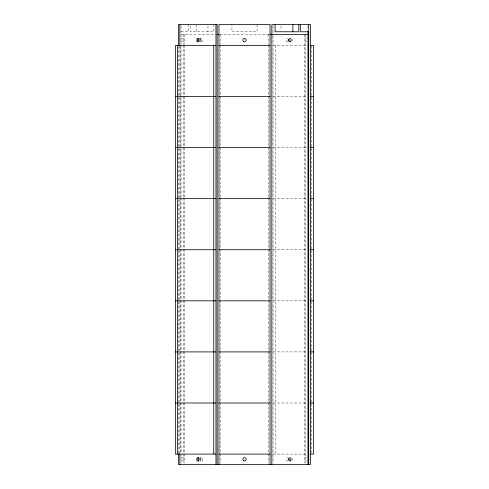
<?xml version="1.0" encoding="UTF-8"?>
<svg xmlns="http://www.w3.org/2000/svg" width="489" height="489" viewBox="0 0 489 489"><rect width="100%" height="100%" fill="white"/><g stroke="black" fill="none" stroke-linecap="round" stroke-linejoin="round"><path stroke-width="0.37" stroke-dasharray="2.44 1.83" d="M181.04 31.779L188.656 31.779L188.656 24.45M181.028 34.395L215.472 34.395M219.72 34.395L269.28 34.395M180.924 38.478L183.491 38.478M199.09 38.478L201.358 38.478A1.675 1.186 -90 0 1 202.385 40.99A1.675 1.186 -90 0 1 200.337 40.99A1.675 1.186 -90 0 1 201.358 38.478M305.509 38.478L306.792 38.478M180.924 41.828L183.491 41.828M199.848 41.828L201.358 41.828M305.509 41.828L306.792 41.828M273.033 45.385L308.406 45.385M273.033 96.474L306.896 96.474M273.033 147.562L306.896 147.562M273.033 198.65L306.896 198.65M273.033 249.732L306.896 249.732M273.033 300.821L306.896 300.821M273.033 351.909L306.896 351.909M273.033 402.997L306.896 402.997M273.033 454.079L306.896 454.079M180.924 457.643L183.491 457.643M199.848 457.643L201.358 457.643M305.509 457.643L306.792 457.643M180.924 460.993L183.491 460.993M199.848 460.993L201.358 460.993M305.509 460.993L306.792 460.993M311.377 46.149L311.377 95.71M311.377 97.238L311.377 146.798M311.377 148.326L311.377 197.122M311.377 199.408L311.377 248.974M311.377 250.496L311.377 300.057M311.377 301.585L311.377 351.145M311.377 352.673L311.377 402.233M311.377 403.755L311.377 452.557M307.972 25.978L307.972 30.562M305.509 35.159L305.509 463.022M304.8 34.395L304.8 463.022M281.028 25.917L281.028 30.312M275.252 45.385L275.252 454.079M273.033 25.948L273.033 34.921M273.033 35.666L273.033 463.052M268.767 34.395L268.767 44.328M268.767 45.092L268.767 197.134M268.767 197.898L268.767 350.711M268.767 351.475L268.767 401.897M268.767 402.661L268.767 463.022M257.061 24.45L257.061 31.779L231.939 31.779L231.939 24.45M220.233 34.395L220.233 44.328M220.233 45.092L220.233 197.134M220.233 197.898L220.233 350.711M220.233 351.475L220.233 401.897M220.233 402.661L220.233 463.022M213.895 24.45L213.895 31.779L190.209 31.779L190.209 25.917M207.972 25.917L207.972 31.779M196.132 24.45L196.132 31.779M184.2 34.395L184.2 44.328M184.2 45.092L184.2 197.134M184.2 197.898L184.2 350.711M184.2 351.475L184.2 401.897M184.2 402.661L184.2 463.022M183.491 34.395L183.491 44.328M183.491 45.092L183.491 197.134M183.491 197.898L183.491 350.711M183.491 351.475L183.491 401.897M183.491 402.661L183.491 463.022M181.028 25.978L181.028 44.328M181.028 45.08L181.028 197.134M181.028 197.892L181.028 350.711M181.028 351.469L181.028 401.897M181.028 402.661L181.028 463.022M180.282 46.608L180.282 197.134M180.282 197.892L180.282 350.711M180.282 351.469L180.282 401.897M180.282 402.661L180.282 453.089M179.842 46.149L179.842 96.571M179.842 97.238L179.842 250.117M179.842 250.496L179.842 301.297M179.842 301.585L179.842 453.315M178.607 46.149L178.607 96.571M178.607 97.238L178.607 250.117M178.607 250.496L178.607 301.297M178.607 301.585L178.607 453.315M199.928 458.132A1.675 1.186 -90 0 1 199.928 460.497M199.928 38.967A1.675 1.186 -90 0 1 199.928 41.339M287.948 460.931A1.675 1.186 -90 0 1 286.456 459.318A1.675 1.186 -90 0 1 287.948 457.698M287.948 41.773A1.675 1.186 -90 0 1 286.456 40.153A1.675 1.186 -90 0 1 287.948 38.533M292.122 458.48A1.675 1.186 -90 0 1 292.122 460.155M289.953 459.752A1.675 1.186 -90 0 1 289.953 458.884M292.122 39.316A1.675 1.186 -90 0 1 292.122 40.99M202.195 460.497A1.675 1.186 -90 0 0 201.67 457.698A1.675 1.186 -90 0 0 200.215 459.752A1.675 1.186 -90 0 0 202.195 460.497"/><path stroke-width="0.73" d="M308.718 31.779L300.344 31.779L300.344 24.45M216.994 34.395L218.956 34.395M270.044 34.395L308.718 34.395M215.967 45.385L175.465 45.385L175.465 454.079L215.967 454.079M218.956 45.385L270.044 45.385M310.393 45.385L313.535 45.385L313.535 454.079L310.393 454.079M175.465 96.474L215.967 96.474M218.956 96.474L270.044 96.474M310.393 96.474L313.535 96.474M175.465 147.562L215.967 147.562M218.956 147.562L270.044 147.562M310.393 147.562L313.535 147.562M175.465 198.65L215.967 198.65M218.956 198.65L270.044 198.65M310.393 198.65L313.535 198.65M175.465 249.732L215.967 249.732M218.956 249.732L270.044 249.732M310.393 249.732L313.535 249.732M175.465 300.821L215.967 300.821M218.956 300.821L270.044 300.821M310.393 300.821L313.535 300.821M175.465 351.909L215.967 351.909M218.956 351.909L270.044 351.909M310.393 351.909L313.535 351.909M175.465 402.997L215.967 402.997M218.956 402.997L270.044 402.997M310.393 402.997L313.535 402.997M218.956 454.079L270.044 454.079M308.718 24.45L308.718 464.55M307.972 31.327L307.972 464.55M298.791 24.45L298.791 31.779L275.105 31.779L275.105 24.45M292.868 24.45L292.868 31.779M271.847 464.55L271.847 24.45L310.393 24.45L310.393 464.55L178.607 464.55L178.607 454.079M270.044 464.55L270.044 24.45L218.956 24.45L218.956 464.55M217.153 464.55L217.153 24.45L178.607 24.45L178.607 45.385M215.967 24.45L215.967 464.55M213.748 45.385L213.748 454.079M179.842 24.45L179.842 45.385M179.842 454.079L179.842 464.55M177.623 45.385L177.623 454.079M198.785 460.931A1.675 1.186 -90 0 1 197.904 459.318A1.675 1.186 -90 0 1 198.785 457.698M198.785 41.773A1.675 1.186 -90 0 1 197.904 40.153A1.675 1.186 -90 0 1 198.785 38.533M288.785 458.884A1.675 1.186 -90 0 1 288.785 459.752M288.663 39.316A1.675 1.186 -90 0 1 288.663 40.99M243.663 460.766A1.675 1.675 0 0 0 246.175 459.318A1.675 1.675 0 0 0 243.663 457.863A1.675 1.675 0 0 0 243.663 460.766M290.747 460.497A1.675 1.186 -90 0 0 290.215 457.698A1.675 1.186 -90 0 0 288.767 459.752A1.675 1.186 -90 0 0 290.747 460.497M243.663 41.602A1.675 1.675 0 0 0 246.175 40.153A1.675 1.675 0 0 0 243.663 38.704A1.675 1.675 0 0 0 243.663 41.602M290.937 40.99A1.675 1.186 -90 0 0 289.91 38.478A1.675 1.186 -90 0 0 288.883 40.99A1.675 1.186 -90 0 0 290.937 40.99M198.742 460.497A1.675 1.186 -90 0 0 198.21 457.698A1.675 1.186 -90 0 0 196.761 459.752A1.675 1.186 -90 0 0 198.742 460.497M198.931 40.99A1.675 1.186 -90 0 0 197.904 38.478A1.675 1.186 -90 0 0 196.878 40.99A1.675 1.186 -90 0 0 198.931 40.99"/></g></svg>
